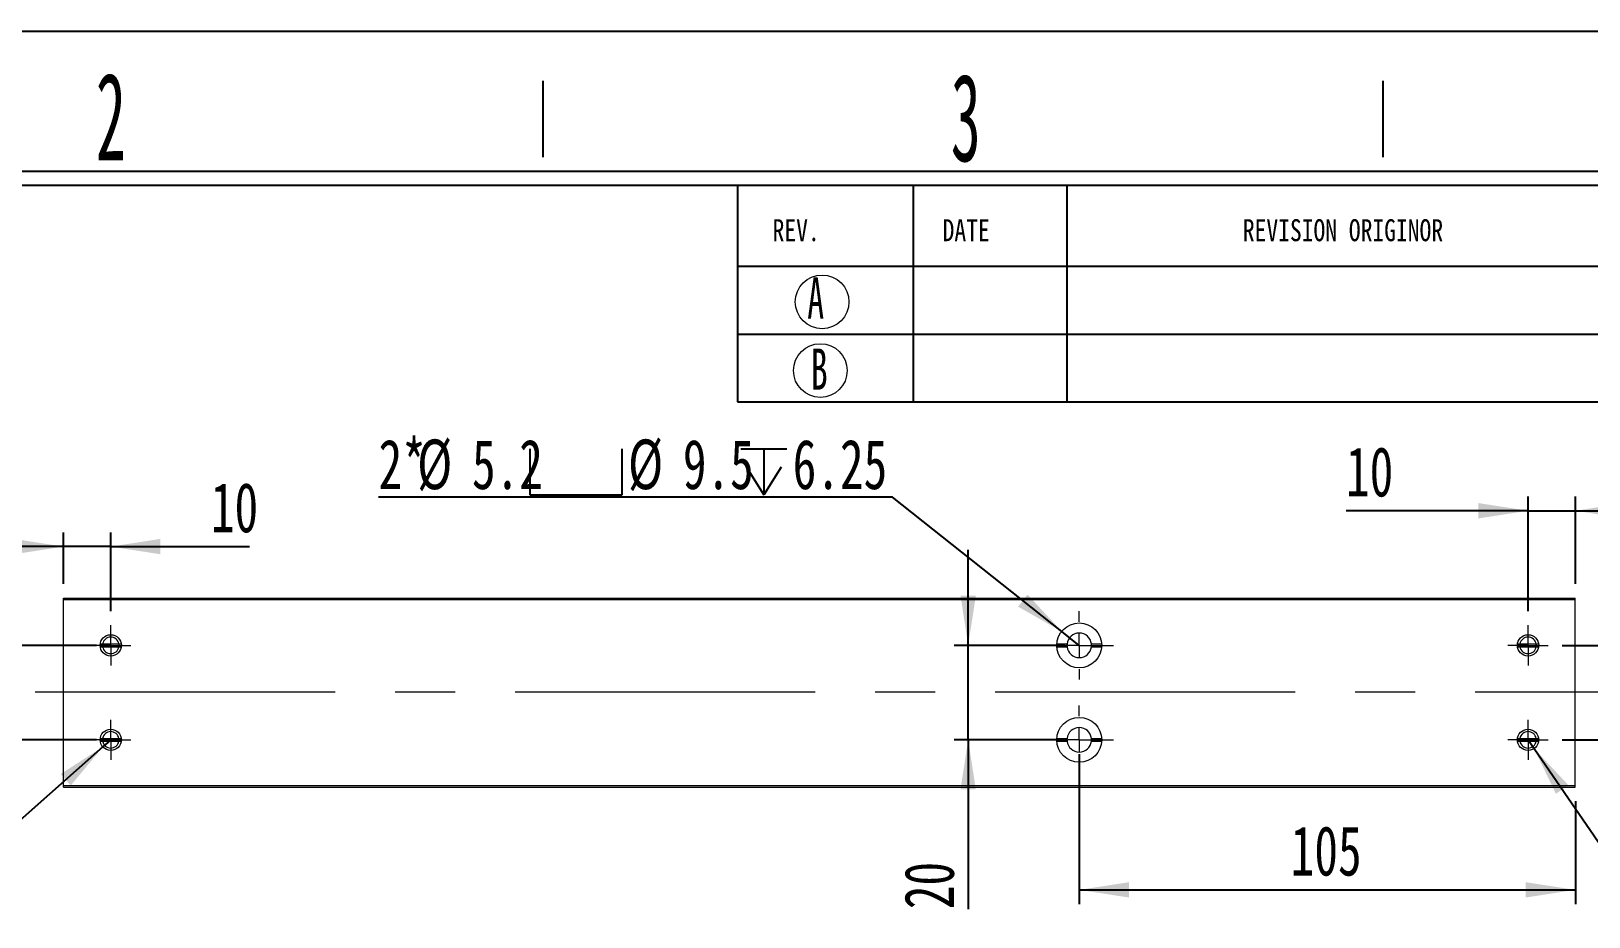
# Model space of a CAD drawing. Header units: millimetres. Extents: x 2 to 295, y 1 to 209.
# Drawn here: x 128.8 to 238.7, y 146.2 to 208.7 of the extents above; entities that cross this region are included whole.
import ezdxf

# ---------------------------------------------------------------- set-up
doc = ezdxf.new("R2010")
doc.units = ezdxf.units.MM
doc.linetypes.add('CENTER', pattern=[10.16, 6.35, -1.27, 1.27, -1.27])
doc.linetypes.add('CENTERX2', pattern=[20.32, 12.7, -2.54, 2.54, -2.54])
doc.layers.add('DIM', color=5, linetype='Continuous')
doc.layers.add('SLD-0', color=179, linetype='Continuous')
doc.layers.add('中心线', color=1, linetype='CENTER', lineweight=15)
doc.styles.add('SLDTEXTSTYLE1', font='TXT', dxfattribs={"width": 0.469})
doc.styles.add('SLDTEXTSTYLE10', font='TXT', dxfattribs={"width": 0.7865})
doc.styles.add('SLDTEXTSTYLE2', font='TXT', dxfattribs={"width": 0.7})
doc.styles.add('SLDTEXTSTYLE6', font='TXT', dxfattribs={"width": 0.6})
doc.styles.add('SLDTEXTSTYLE7', font='TXT', dxfattribs={"width": 0.5025})
doc.dimstyles.new('SLDDIMSTYLE0', dxfattribs={"dimtxt": 3.5, "dimasz": 3.5, "dimexe": 0, "dimexo": 0.0625, "dimgap": 0.875, "dimtad": 2, "dimlfac": 3, "dimrnd": 1e-09, "dimzin": 12, "dimdsep": 46, "dimtxsty": 'SLDTEXTSTYLE1', "dimsah": 1, "dimcen": 0.09, "dimadec": 0, "dimazin": 3, "dimtfac": 1, "dimtofl": 0, "dimtmove": 0, "dimatfit": 3, "dimfxl": 0, "dimfrac": 2, "dimtolj": 1, "dimtzin": 12, "dimarcsym": 0})
doc.dimstyles.new('SLDDIMSTYLE1', dxfattribs={"dimtxt": 3.5, "dimasz": 3.5, "dimexe": 0, "dimexo": 0.0625, "dimgap": 0.875, "dimtad": 2, "dimlfac": 3, "dimrnd": 1e-09, "dimzin": 12, "dimdsep": 46, "dimtxsty": 'SLDTEXTSTYLE1', "dimsah": 1, "dimcen": 0.09, "dimadec": 0, "dimazin": 3, "dimtfac": 1, "dimtmove": 0, "dimatfit": 0, "dimfxl": 0, "dimfrac": 2, "dimtolj": 1, "dimtzin": 12, "dimarcsym": 0})
doc.dimstyles.new('SLDDIMSTYLE2', dxfattribs={"dimtxt": 3.5, "dimasz": 3.5, "dimexe": 0, "dimexo": 0.0625, "dimgap": 0.875, "dimtad": 0, "dimtih": 1, "dimtoh": 1, "dimlfac": 3, "dimrnd": 1e-09, "dimzin": 12, "dimdsep": 46, "dimtxsty": 'SLDTEXTSTYLE1', "dimsah": 1, "dimcen": 0, "dimadec": 0, "dimazin": 3, "dimtfac": 1, "dimtofl": 0, "dimtmove": 0, "dimatfit": 3, "dimfxl": 0, "dimfrac": 2, "dimtolj": 1, "dimtzin": 12, "dimarcsym": 0})
doc.dimstyles.new('SLDDIMSTYLE4', dxfattribs={"dimtxt": 3.5, "dimasz": 3.5, "dimexe": 0, "dimexo": 0.0625, "dimgap": 0.875, "dimtad": 0, "dimtih": 1, "dimtoh": 1, "dimlfac": 3, "dimrnd": 1e-09, "dimzin": 12, "dimdsep": 46, "dimtxsty": 'SLDTEXTSTYLE1', "dimsah": 1, "dimcen": 0, "dimadec": 0, "dimazin": 3, "dimtfac": 1, "dimtofl": 0, "dimtmove": 0, "dimatfit": 3, "dimfxl": 0, "dimfrac": 2, "dimtolj": 1, "dimtzin": 12, "dimarcsym": 0})

# ---------------------------------------------------------------- blocks, each defined once
blk = doc.blocks.new('_D_15')
at = {"layer": 'DIM'}
for p, q in [((202.77, 157.65), (202.77, 147.06)), ((237.77, 154.32), (237.77, 147.06)), ((202.77, 148.06), (237.77, 148.06))]:
    blk.add_line(p, q, dxfattribs=at)
for points in [[(202.77, 148.06), (206.27, 147.52), (206.27, 148.6)], [(237.77, 148.06), (234.27, 148.6), (234.27, 147.52)]]:
    blk.add_solid(points, dxfattribs=at)
at = {"layer": 'DIM', "insert": (217.69, 152.57), "char_height": 3.5, "attachment_point": 1, "style": 'SLDTEXTSTYLE2'}
blk.add_mtext('105', dxfattribs=at)
blk = doc.blocks.new('_D_16')
at = {"layer": 'DIM'}
for p, q in [((194.93, 165.32), (194.93, 172.05)), ((201.77, 165.32), (193.93, 165.32)), ((194.93, 158.65), (194.93, 165.32)), ((201.77, 158.65), (193.93, 158.65)), ((194.93, 158.65), (194.93, 146.7))]:
    blk.add_line(p, q, dxfattribs=at)
for points in [[(194.93, 165.32), (195.47, 168.82), (194.39, 168.82)], [(194.93, 158.65), (194.39, 155.15), (195.47, 155.15)]]:
    blk.add_solid(points, dxfattribs=at)
at = {"layer": 'DIM', "insert": (190.42, 146.7), "char_height": 3.5, "attachment_point": 1, "rotation": 90, "style": 'SLDTEXTSTYLE2'}
blk.add_mtext('20', dxfattribs=at)
blk = doc.blocks.new('SW_SYMBOL_HOLE_SPOT')
at = {"layer": 'DIM', "color": 0}
for p, q in [((0, 875), (0, 75)), ((1600, 75), (1600, 875)), ((0, 75), (1600, 75))]:
    blk.add_line(p, q, dxfattribs=at)
blk = doc.blocks.new('SW_SYMBOL_HOLE_DEPTH')
at = {"layer": 'DIM', "color": 0}
for p, q in [((0, 875), (800, 875)), ((400, 875), (400, 75)), ((100, 555), (400, 75)), ((700, 555), (400, 75))]:
    blk.add_line(p, q, dxfattribs=at)
blk = doc.blocks.new('_D_17')
at = {"layer": 'DIM'}
for p, q in [((189.58, 175.77), (153.33, 175.77)), ((201.53, 166.3), (189.58, 175.77)), ((202.77, 165.32), (201.53, 166.3))]:
    blk.add_line(p, q, dxfattribs=at)
blk.add_solid([(201.53, 166.3), (199.12, 168.9), (198.45, 168.05)], dxfattribs=at)
at = {"layer": 'DIM', "xscale": 0.004072727272727273, "yscale": 0.004072727272727273, "zscale": 0.004072727272727273}
for name, p in [('SW_SYMBOL_HOLE_SPOT', (164, 175.63)), ('SW_SYMBOL_HOLE_DEPTH', (178.88, 175.63))]:
    blk.add_blockref(name, p, dxfattribs=at)
at = {"layer": 'DIM', "char_height": 3.5, "attachment_point": 1, "style": 'SLDTEXTSTYLE2'}
for s, insert in [('2*', (153.33, 179.85)), ('%%c', (156.05, 179.85)), ('5.2', (159.92, 179.85)), ('%%c', (170.93, 179.85)), ('9.5', (174.8, 179.85)), ('6.25', (182.55, 179.85))]:
    blk.add_mtext(s, dxfattribs=dict(at, insert=insert))
blk = doc.blocks.new('_D_18')
at = {"layer": 'DIM'}
for p, q in [((131.1, 169.65), (131.1, 173.29)), ((134.43, 167.73), (134.43, 173.29)), ((131.1, 172.29), (124.37, 172.29)), ((134.43, 172.29), (131.1, 172.29)), ((134.43, 172.29), (144.22, 172.29))]:
    blk.add_line(p, q, dxfattribs=at)
for points in [[(131.1, 172.29), (127.6, 172.83), (127.6, 171.75)], [(134.43, 172.29), (137.93, 171.75), (137.93, 172.83)]]:
    blk.add_solid(points, dxfattribs=at)
at = {"layer": 'DIM', "insert": (141.5, 176.8), "char_height": 3.5, "attachment_point": 1, "style": 'SLDTEXTSTYLE2'}
blk.add_mtext('10', dxfattribs=at)
blk = doc.blocks.new('_D_19')
at = {"layer": 'DIM'}
for p, q in [((234.43, 174.82), (221.59, 174.82)), ((234.43, 167.73), (234.43, 175.82)), ((234.43, 174.82), (237.77, 174.82)), ((237.77, 169.65), (237.77, 175.82)), ((237.77, 174.82), (244.5, 174.82))]:
    blk.add_line(p, q, dxfattribs=at)
for points in [[(234.43, 174.82), (230.93, 175.36), (230.93, 174.28)], [(237.77, 174.82), (241.27, 174.28), (241.27, 175.36)]]:
    blk.add_solid(points, dxfattribs=at)
at = {"layer": 'DIM', "insert": (221.59, 179.33), "char_height": 3.5, "attachment_point": 1, "style": 'SLDTEXTSTYLE2'}
blk.add_mtext('10', dxfattribs=at)
blk = doc.blocks.new('_D_20')
at = {"layer": 'DIM'}
for p, q in [((122.7, 165.32), (122.7, 172.05)), ((133.43, 165.32), (121.7, 165.32)), ((122.7, 165.32), (122.7, 158.65)), ((133.43, 158.65), (121.7, 158.65)), ((122.7, 158.65), (122.7, 151.92))]:
    blk.add_line(p, q, dxfattribs=at)
for points in [[(122.7, 165.32), (123.23, 168.82), (122.16, 168.82)], [(122.7, 158.65), (122.16, 155.15), (123.23, 155.15)]]:
    blk.add_solid(points, dxfattribs=at)
at = {"layer": 'DIM', "insert": (118.18, 160.5), "char_height": 3.5, "attachment_point": 1, "rotation": 90, "style": 'SLDTEXTSTYLE2'}
blk.add_mtext('20', dxfattribs=at)
blk = doc.blocks.new('_D_21')
at = {"layer": 'DIM'}
for p, q in [((247.77, 165.32), (247.77, 172.05)), ((236.85, 165.32), (248.77, 165.32)), ((247.77, 165.32), (247.77, 158.65)), ((236.85, 158.65), (248.77, 158.65)), ((247.77, 158.65), (247.77, 151.92))]:
    blk.add_line(p, q, dxfattribs=at)
for points in [[(247.77, 165.32), (248.31, 168.82), (247.23, 168.82)], [(247.77, 158.65), (247.23, 155.15), (248.31, 155.15)]]:
    blk.add_solid(points, dxfattribs=at)
at = {"layer": 'DIM', "insert": (243.26, 160.88), "char_height": 3.5, "attachment_point": 1, "rotation": 90, "style": 'SLDTEXTSTYLE2'}
blk.add_mtext('20', dxfattribs=at)
blk = doc.blocks.new('_D_22')
at = {"layer": 'DIM'}
for p, q in [((134.43, 158.65), (133.87, 158.15)), ((133.87, 158.15), (122.48, 148.06)), ((122.48, 148.06), (85.07, 148.06))]:
    blk.add_line(p, q, dxfattribs=at)
blk.add_solid([(133.87, 158.15), (130.9, 156.24), (131.61, 155.43)], dxfattribs=at)
at = {"layer": 'DIM', "xscale": 0.004072727272727273, "yscale": 0.004072727272727273, "zscale": 0.004072727272727273}
for name, p in [('SW_SYMBOL_HOLE_DEPTH', (90.51, 148.34)), ('SW_SYMBOL_HOLE_SPOT', (96.9, 148.34)), ('SW_SYMBOL_HOLE_DEPTH', (111.78, 148.34))]:
    blk.add_blockref(name, p, dxfattribs=at)
at = {"layer": 'DIM', "char_height": 3.5, "attachment_point": 1, "style": 'SLDTEXTSTYLE2'}
for s, insert in [('2*M4', (85.07, 152.57)), ('15', (94.18, 152.57)), ('%%c', (103.83, 152.57)), ('4.5', (107.7, 152.57)), ('6.25', (115.45, 152.57))]:
    blk.add_mtext(s, dxfattribs=dict(at, insert=insert))
blk = doc.blocks.new('_D_23')
at = {"layer": 'DIM'}
for p, q in [((234.43, 158.65), (234.86, 158.03)), ((234.86, 158.03), (242.96, 146.24)), ((242.96, 146.24), (280.37, 146.24))]:
    blk.add_line(p, q, dxfattribs=at)
blk.add_solid([(234.86, 158.03), (236.4, 154.84), (237.28, 155.45)], dxfattribs=at)
at = {"layer": 'DIM', "xscale": 0.004072727272727273, "yscale": 0.004072727272727273, "zscale": 0.004072727272727273}
for name, p in [('SW_SYMBOL_HOLE_DEPTH', (249.99, 146.52)), ('SW_SYMBOL_HOLE_SPOT', (256.38, 146.52)), ('SW_SYMBOL_HOLE_DEPTH', (271.26, 146.52))]:
    blk.add_blockref(name, p, dxfattribs=at)
at = {"layer": 'DIM', "char_height": 3.5, "attachment_point": 1, "style": 'SLDTEXTSTYLE2'}
for s, insert in [('2*M4', (244.55, 150.75)), ('15', (253.66, 150.75)), ('%%c', (263.31, 150.75)), ('4.5', (267.18, 150.75)), ('6.25', (274.93, 150.75))]:
    blk.add_mtext(s, dxfattribs=dict(at, insert=insert))
blk = doc.blocks.new('SW_CENTERMARKSYMBOL_11')
at = {"layer": '中心线', "color": 0}
for p, q in [((0, 1.67), (0, 2.42)), ((-1.67, 0), (-2.42, 0)), ((0, 0), (-0.83, 0)), ((0, 0), (0, 0.83)), ((0, 0), (0, -0.83)), ((0, 0), (0.83, 0)), ((1.67, 0), (2.42, 0)), ((0, -1.67), (0, -2.42))]:
    blk.add_line(p, q, dxfattribs=at)
blk = doc.blocks.new('SW_CENTERMARKSYMBOL_12')
at = {"layer": '中心线', "color": 0}
for p, q in [((0, 1.67), (0, 2.42)), ((-1.67, 0), (-2.42, 0)), ((0, 0), (-0.83, 0)), ((0, 0), (0, 0.83)), ((0, 0), (0, -0.83)), ((0, 0), (0.83, 0)), ((1.67, 0), (2.42, 0)), ((0, -1.67), (0, -2.42))]:
    blk.add_line(p, q, dxfattribs=at)
blk = doc.blocks.new('SW_CENTERMARKSYMBOL_13')
at = {"layer": '中心线', "color": 0}
for p, q in [((0, 0.83), (0, 1.42)), ((-0.83, 0), (-1.42, 0)), ((0, 0), (-0.83, 0)), ((0, 0), (0, 0.83)), ((0, 0), (0, -0.83)), ((0, 0), (0.83, 0)), ((0.83, 0), (1.42, 0)), ((0, -0.83), (0, -1.42))]:
    blk.add_line(p, q, dxfattribs=at)
blk = doc.blocks.new('SW_CENTERMARKSYMBOL_14')
at = {"layer": '中心线', "color": 0}
for p, q in [((0, 0.83), (0, 1.42)), ((-0.83, 0), (-1.42, 0)), ((0, 0), (-0.83, 0)), ((0, 0), (0, 0.83)), ((0, 0), (0, -0.83)), ((0, 0), (0.83, 0)), ((0.83, 0), (1.42, 0)), ((0, -0.83), (0, -1.42))]:
    blk.add_line(p, q, dxfattribs=at)
blk = doc.blocks.new('SW_CENTERMARKSYMBOL_15')
at = {"layer": '中心线', "color": 0}
for p, q in [((0, 0.83), (0, 1.42)), ((-0.83, 0), (-1.42, 0)), ((0, 0), (-0.83, 0)), ((0, 0), (0, 0.83)), ((0, 0), (0, -0.83)), ((0, 0), (0.83, 0)), ((0.83, 0), (1.42, 0)), ((0, -0.83), (0, -1.42))]:
    blk.add_line(p, q, dxfattribs=at)
blk = doc.blocks.new('SW_CENTERMARKSYMBOL_16')
at = {"layer": '中心线', "color": 0}
for p, q in [((0, 0.83), (0, 1.42)), ((-0.83, 0), (-1.42, 0)), ((0, 0), (-0.83, 0)), ((0, 0), (0, 0.83)), ((0, 0), (0, -0.83)), ((0, 0), (0.83, 0)), ((0.83, 0), (1.42, 0)), ((0, -0.83), (0, -1.42))]:
    blk.add_line(p, q, dxfattribs=at)

msp = doc.modelspace()

# ---------------------------------------------------------------- linework, layer by layer
at = {"color": 7, "linetype": 'Continuous', "lineweight": 15}
for p, q in [((131.101, 168.6509), (237.7677, 168.6509)), ((131.101, 168.5509), (131.101, 168.6509)), ((131.101, 168.5509), (237.7677, 168.5509)), ((131.101, 155.4176), (131.101, 168.5509)), ((237.7677, 168.5509), (237.7677, 168.6509)), ((237.7677, 155.4176), (237.7677, 168.5509)), ((133.6843, 165.3176), (133.851, 165.3176)), ((133.691, 165.4176), (133.8596, 165.4176)), ((133.691, 165.2176), (133.8596, 165.2176)), ((133.8566, 165.3176), (135.012, 165.3176)), ((133.8611, 165.2176), (135.0073, 165.2176)), ((133.8627, 165.4176), (135.0064, 165.4176)), ((135.009, 165.4176), (135.1776, 165.4176)), ((135.009, 165.2176), (135.1776, 165.2176)), ((135.0177, 165.3176), (135.1843, 165.3176)), ((201.1843, 165.3176), (201.901, 165.3176)), ((201.1875, 165.4176), (201.9068, 165.4176)), ((201.1875, 165.2176), (201.9068, 165.2176)), ((203.6285, 165.4176), (204.3478, 165.4176)), ((203.6285, 165.2176), (204.3478, 165.2176)), ((203.6343, 165.3176), (204.351, 165.3176)), ((233.6843, 165.3176), (233.851, 165.3176)), ((233.691, 165.4176), (233.8596, 165.4176)), ((233.691, 165.2176), (233.8596, 165.2176)), ((233.8566, 165.3176), (235.012, 165.3176)), ((233.8611, 165.2176), (235.0073, 165.2176)), ((233.8627, 165.4176), (235.0064, 165.4176)), ((235.009, 165.4176), (235.1776, 165.4176)), ((235.009, 165.2176), (235.1776, 165.2176)), ((235.0177, 165.3176), (235.1843, 165.3176)), ((133.6843, 158.6509), (133.851, 158.6509)), ((133.691, 158.7509), (133.8596, 158.7509)), ((133.691, 158.5509), (133.8596, 158.5509)), ((133.8566, 158.6509), (135.012, 158.6509)), ((133.8611, 158.5509), (135.0073, 158.5509)), ((133.8627, 158.7509), (135.0064, 158.7509)), ((135.009, 158.7509), (135.1776, 158.7509)), ((135.009, 158.5509), (135.1776, 158.5509)), ((135.0177, 158.6509), (135.1843, 158.6509)), ((201.1843, 158.6509), (201.901, 158.6509)), ((201.1875, 158.7509), (201.9068, 158.7509)), ((201.1875, 158.5509), (201.9068, 158.5509)), ((203.6285, 158.7509), (204.3478, 158.7509)), ((203.6285, 158.5509), (204.3478, 158.5509)), ((203.6343, 158.6509), (204.351, 158.6509)), ((233.6843, 158.6509), (233.851, 158.6509)), ((233.691, 158.7509), (233.8596, 158.7509)), ((233.691, 158.5509), (233.8596, 158.5509)), ((233.8566, 158.6509), (235.012, 158.6509)), ((233.8611, 158.5509), (235.0073, 158.5509)), ((233.8627, 158.7509), (235.0064, 158.7509)), ((235.009, 158.7509), (235.1776, 158.7509)), ((235.009, 158.5509), (235.1776, 158.5509)), ((235.0177, 158.6509), (235.1843, 158.6509)), ((131.101, 155.4176), (237.7677, 155.4176)), ((131.101, 155.3176), (131.101, 155.4176)), ((131.101, 155.3176), (237.7677, 155.3176)), ((237.7677, 155.3176), (237.7677, 155.4176))]:
    msp.add_line(p, q, dxfattribs=at)
for centre, radius in [((134.4343, 165.3176), 0.75), ((202.7677, 165.3176), 1.5833), ((234.4343, 165.3176), 0.75), ((134.4343, 158.6509), 0.75), ((202.7677, 158.6509), 1.5833), ((234.4343, 158.6509), 0.75)]:
    msp.add_circle(centre, radius, dxfattribs=at)
for centre, radius, start, end in [((202.7677, 165.3176), 0.8667, 6.62581, 173.37419), ((134.4343, 165.3176), 0.5833, 170.12911, 180), ((134.4343, 165.3176), 0.5833, 180, 189.87089), ((134.4343, 165.3176), 0.5833, 9.87089, 170.12911), ((134.4343, 165.3176), 0.5833, 189.87089, 350.12911), ((134.4343, 165.3176), 0.5833, 0, 9.87089), ((134.4343, 165.3176), 0.5833, 350.12911, 0), ((202.7677, 165.3176), 0.8667, 173.37419, 180), ((202.7677, 165.3176), 0.8667, 180, 186.62581), ((202.7677, 165.3176), 0.8667, 186.62581, 353.37419), ((202.7677, 165.3176), 0.8667, 0, 6.62581), ((202.7677, 165.3176), 0.8667, 353.37419, 0), ((234.4343, 165.3176), 0.5833, 170.12911, 180), ((234.4343, 165.3176), 0.5833, 180, 189.87089), ((234.4343, 165.3176), 0.5833, 9.87089, 170.12911), ((234.4343, 165.3176), 0.5833, 189.87089, 350.12911), ((234.4343, 165.3176), 0.5833, 0, 9.87089), ((234.4343, 165.3176), 0.5833, 350.12911, 0), ((202.7677, 158.6509), 0.8667, 6.62581, 173.37419), ((134.4343, 158.6509), 0.5833, 170.12911, 180), ((134.4343, 158.6509), 0.5833, 180, 189.87089), ((134.4343, 158.6509), 0.5833, 9.87089, 170.12911), ((134.4343, 158.6509), 0.5833, 189.87089, 350.12911), ((134.4343, 158.6509), 0.5833, 0, 9.87089), ((134.4343, 158.6509), 0.5833, 350.12911, 0), ((202.7677, 158.6509), 0.8667, 173.37419, 180), ((202.7677, 158.6509), 0.8667, 180, 186.62581), ((202.7677, 158.6509), 0.8667, 186.62581, 353.37419), ((202.7677, 158.6509), 0.8667, 0, 6.62581), ((202.7677, 158.6509), 0.8667, 353.37419, 0), ((234.4343, 158.6509), 0.5833, 170.12911, 180), ((234.4343, 158.6509), 0.5833, 180, 189.87089), ((234.4343, 158.6509), 0.5833, 9.87089, 170.12911), ((234.4343, 158.6509), 0.5833, 189.87089, 350.12911), ((234.4343, 158.6509), 0.5833, 0, 9.87089), ((234.4343, 158.6509), 0.5833, 350.12911, 0)]:
    msp.add_arc(centre, radius, start, end, dxfattribs=at)
for points, knots in [([(133.8627, 165.4176), (133.8603, 165.4089), (133.8433, 165.3495), (133.8439, 165.2757), (133.8599, 165.2214), (133.8611, 165.2176)], [0, 0, 0, 0, 0.13772218, 0.93895725, 1, 1, 1, 1]), ([(135.0073, 165.2176), (135.0086, 165.2219), (135.0253, 165.2768), (135.025, 165.3507), (135.0086, 165.4097), (135.0064, 165.4176)], [0, 0, 0, 0, 0.06868919, 0.87541542, 1, 1, 1, 1]), ([(233.8627, 165.4176), (233.8603, 165.4089), (233.8433, 165.3495), (233.8439, 165.2757), (233.8599, 165.2214), (233.8611, 165.2176)], [0, 0, 0, 0, 0.13772218, 0.93895725, 1, 1, 1, 1]), ([(235.0073, 165.2176), (235.0086, 165.2219), (235.0253, 165.2768), (235.025, 165.3507), (235.0086, 165.4097), (235.0064, 165.4176)], [0, 0, 0, 0, 0.06868919, 0.87541542, 1, 1, 1, 1]), ([(133.8627, 158.7509), (133.8603, 158.7422), (133.8433, 158.6829), (133.8439, 158.6091), (133.8599, 158.5548), (133.8611, 158.5509)], [0, 0, 0, 0, 0.13772218, 0.93895725, 1, 1, 1, 1]), ([(135.0073, 158.5509), (135.0086, 158.5552), (135.0253, 158.6101), (135.025, 158.684), (135.0086, 158.743), (135.0064, 158.7509)], [0, 0, 0, 0, 0.06868919, 0.87541542, 1, 1, 1, 1]), ([(233.8627, 158.7509), (233.8603, 158.7422), (233.8433, 158.6829), (233.8439, 158.6091), (233.8599, 158.5548), (233.8611, 158.5509)], [0, 0, 0, 0, 0.13772218, 0.93895725, 1, 1, 1, 1]), ([(235.0073, 158.5509), (235.0086, 158.5552), (235.0253, 158.6101), (235.025, 158.684), (235.0086, 158.743), (235.0064, 158.7509)], [0, 0, 0, 0, 0.06868919, 0.87541542, 1, 1, 1, 1])]:
    msp.add_open_spline(points, degree=3, knots=knots, dxfattribs=at)
at = {"layer": 'SLD-0'}
for p, q in [((1.812, 208.6737), (295.1066, 208.6737)), ((12.6748, 197.811), (289.1814, 197.811))]:
    msp.add_line(p, q, dxfattribs=at)
at = {"layer": 'SLD-0', "color": 6, "linetype": 'Continuous'}
for p, q in [((164.9525, 199.786), (164.9525, 205.1695)), ((224.2039, 199.786), (224.2039, 205.1695)), ((11.6873, 198.7985), (290.1689, 198.7985))]:
    msp.add_line(p, q, dxfattribs=at)
at = {"layer": 'SLD-0', "color": 179, "linetype": 'Continuous'}
for p, q in [((178.6588, 197.811), (178.6588, 182.5137)), ((191.0502, 197.811), (191.0502, 182.5137)), ((201.8863, 197.811), (201.8863, 182.5137)), ((178.6588, 192.0745), (289.1814, 192.0745)), ((178.6588, 187.2941), (289.1814, 187.2941)), ((178.6588, 182.5137), (289.1814, 182.5137))]:
    msp.add_line(p, q, dxfattribs=at)
at = {"layer": 'SLD-0', "lineweight": 0}
for centre in [(184.6221, 189.5636), (184.4994, 184.7149)]:
    msp.add_circle(centre, 1.8944, dxfattribs=at)
at = {"layer": '中心线', "linetype": 'CENTERX2', "lineweight": 0, "ltscale": 1.666667}
msp.add_line((129.101, 162.0342), (239.7677, 162.0342), dxfattribs=at)

# ---------------------------------------------------------------- block references
at = {"layer": '中心线'}
for name, p in [('SW_CENTERMARKSYMBOL_12', (202.7677, 165.3176)), ('SW_CENTERMARKSYMBOL_13', (134.4343, 165.3176)), ('SW_CENTERMARKSYMBOL_15', (234.4343, 165.3176)), ('SW_CENTERMARKSYMBOL_11', (202.7677, 158.6509)), ('SW_CENTERMARKSYMBOL_14', (134.4343, 158.6509)), ('SW_CENTERMARKSYMBOL_16', (234.4343, 158.6509))]:
    msp.add_blockref(name, p, dxfattribs=at)

# ---------------------------------------------------------------- texts
at = {"layer": 'SLD-0', "attachment_point": 1}
for s, insert, char_height, style in [('2', (133.3881, 205.7276), 6.172, 'SLDTEXTSTYLE7'), ('3', (193.7066, 205.6655), 6.172, 'SLDTEXTSTYLE7'), ('A', (183.5778, 191.2862), 2.9034, 'SLDTEXTSTYLE6'), ('B', (183.8319, 186.2712), 2.9034, 'SLDTEXTSTYLE6')]:
    msp.add_mtext(s, dxfattribs=dict(at, insert=insert, char_height=char_height, style=style))
at = {"layer": 'SLD-0', "color": 179, "attachment_point": 1, "style": 'SLDTEXTSTYLE10'}
for s, insert, char_height in [('REV.', (181.1288, 195.4001), 1.55363), ('DATE', (193.1265, 195.4001), 1.55363), ('REVISION ORIGINOR', (214.3082, 195.4001), 1.553633)]:
    msp.add_mtext(s, dxfattribs=dict(at, insert=insert, char_height=char_height))

# ---------------------------------------------------------------- dimensions: what is measured, and where the dimension line sits
at = {"layer": 'DIM'}
for center, mpoint, text, dimstyle, picture, middle in [((202.7677, 165.3176), (201.5267, 166.3009), '2*%%c5.2{\\fGDT;v}%%c9.5{\\fGDT;x}6.25', 'SLDDIMSTYLE4', '_D_17', (170.6612, 177.59)), ((134.4343, 158.6509), (133.873, 158.1535), '2*M4{\\fGDT;x}15{\\fGDT;v}%%c4.5{\\fGDT;x}6.25', 'SLDDIMSTYLE2', '_D_22', (102.9815, 150.3077)), ((234.4343, 158.6509), (234.859, 158.0327), '2*M4{\\fGDT;x}15{\\fGDT;v}%%c4.5{\\fGDT;x}6.25', 'SLDDIMSTYLE2', '_D_23', (262.4614, 148.4865))]:
    dim = msp.add_radius_dim(center=center, mpoint=mpoint, text=text, dimstyle=dimstyle, override={"dimpost": '<>'}, dxfattribs=at)
    dim.commit()
    dim.dimension.update_dxf_attribs({"geometry": picture, "text_midpoint": middle, "dimtype": 164})
for base, p1, p2, dimstyle, picture, middle in [((237.7677, 174.8222), (234.4343, 166.7342), (237.7677, 168.6509), 'SLDDIMSTYLE1', '_D_19', (222.9546, 174.8222)), ((131.101, 172.2904), (134.4343, 166.7342), (131.101, 168.6509), 'SLDDIMSTYLE1', '_D_18', (142.8576, 172.2904)), ((237.7677, 148.0577), (202.7677, 158.6509), (237.7677, 155.3176), 'SLDDIMSTYLE0', '_D_15', (219.735, 148.0577))]:
    dim = msp.add_linear_dim(base=base, p1=p1, p2=p2, dimstyle=dimstyle, dxfattribs=at)
    dim.commit()
    dim.dimension.update_dxf_attribs({"geometry": picture, "text_midpoint": middle, "dimtype": 160})
for base, p1, p2, picture, middle in [((122.6955, 158.6509), (134.4343, 165.3176), (134.4343, 158.6509), '_D_20', (122.6955, 161.8566)), ((194.9282, 165.3176), (202.7677, 158.6509), (202.7677, 165.3176), '_D_16', (194.9282, 148.0577)), ((247.7677, 158.6509), (235.851, 165.3176), (235.851, 158.6509), '_D_21', (247.7677, 162.2382))]:
    dim = msp.add_linear_dim(base=base, p1=p1, p2=p2, angle=90, dimstyle='SLDDIMSTYLE1', dxfattribs=at)
    dim.commit()
    dim.dimension.update_dxf_attribs({"geometry": picture, "text_midpoint": middle, "dimtype": 160})

doc.saveas('drawing.dxf')
